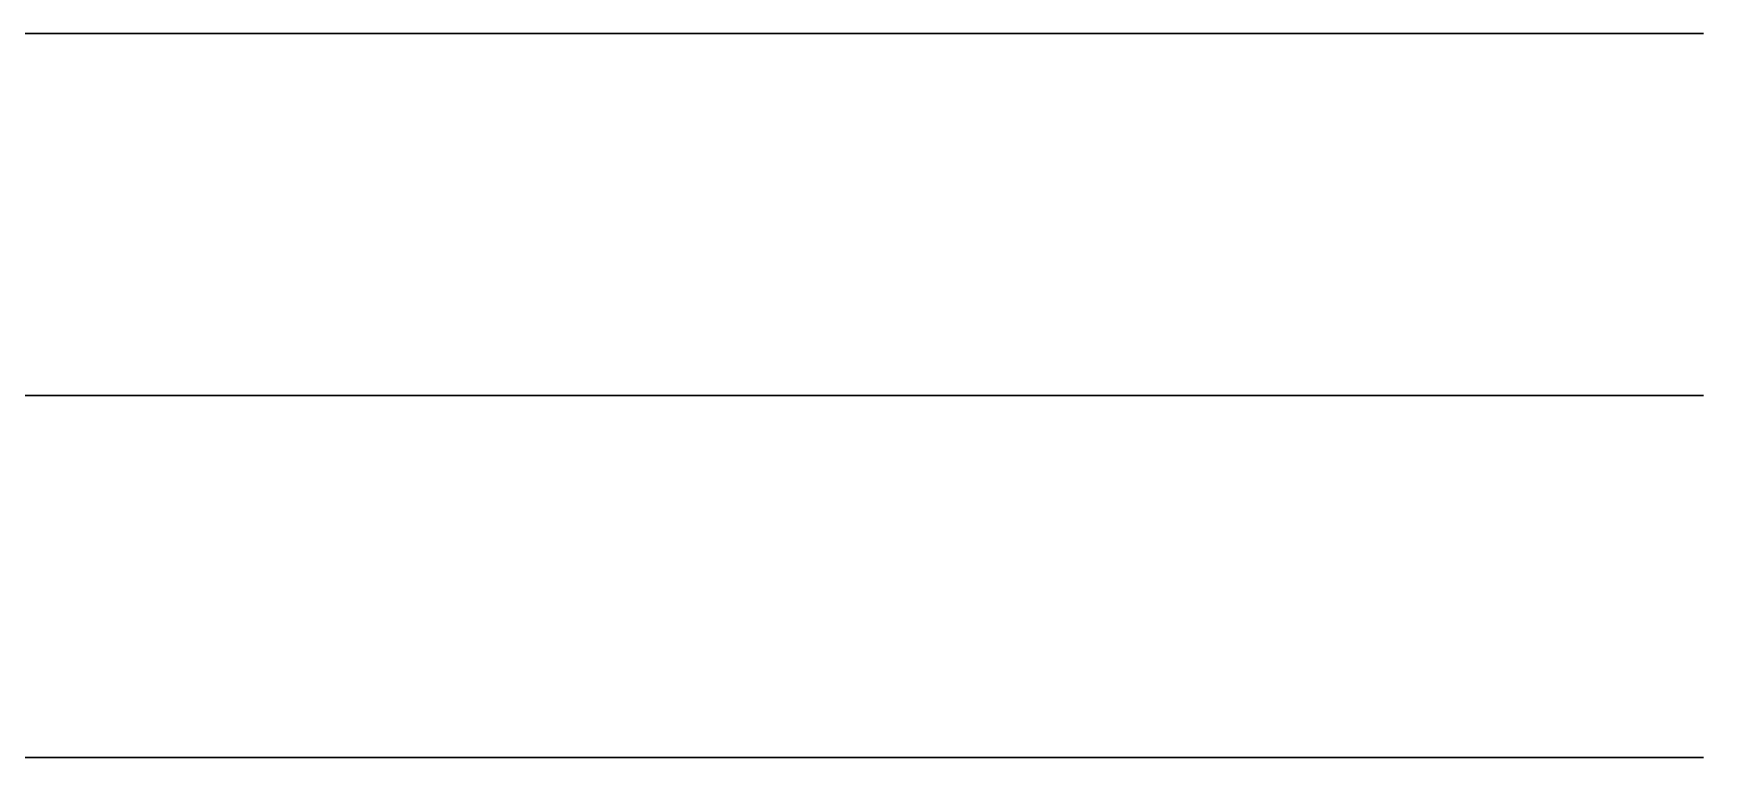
# Model space of a CAD drawing. Header units: metres. Extents: x 350990 to 353010, y 7455300 to 7456700.
# Drawn here: x 352548.3 to 353010, y 7455300 to 7455500 of the extents above; entities that cross this region are included whole.
import ezdxf

# ---------------------------------------------------------------- set-up
doc = ezdxf.new("R2010")
doc.units = ezdxf.units.M

msp = doc.modelspace()

# ---------------------------------------------------------------- linework, layer by layer
at = {"layer": 'BOC_M500N'}
msp.add_polyline3d([(352540, 7455500, 1296.65), (352550, 7455500, 1295.572), (352560, 7455500, 1294.408), (352570, 7455500, 1293.186), (352580, 7455500, 1291.943), (352590, 7455500, 1290.718), (352600, 7455500, 1289.557), (352610, 7455500, 1288.501), (352620, 7455500, 1287.592), (352630, 7455500, 1286.862), (352640, 7455500, 1286.338), (352650, 7455500, 1286.033), (352660, 7455500, 1285.951), (352670, 7455500, 1286.082), (352680, 7455500, 1286.407), (352690, 7455500, 1286.896), (352700, 7455500, 1287.513), (352710, 7455500, 1288.214), (352720, 7455500, 1288.957), (352730, 7455500, 1289.701), (352740, 7455500, 1290.407), (352750, 7455500, 1291.047), (352760, 7455500, 1291.599), (352770, 7455500, 1292.05), (352780, 7455500, 1292.401), (352790, 7455500, 1292.658), (352800, 7455500, 1292.837), (352810, 7455500, 1292.96), (352820, 7455500, 1293.05), (352830, 7455500, 1293.132), (352840, 7455500, 1293.227), (352850, 7455500, 1293.351), (352860, 7455500, 1293.512), (352870, 7455500, 1293.709), (352880, 7455500, 1293.933), (352890, 7455500, 1294.164), (352900, 7455500, 1294.375), (352910, 7455500, 1294.533), (352920, 7455500, 1294.602), (352930, 7455500, 1294.546), (352940, 7455500, 1294.33), (352950, 7455500, 1293.925), (352960, 7455500, 1293.313), (352970, 7455500, 1292.483), (352980, 7455500, 1291.438), (352990, 7455500, 1290.191), (353000, 7455500, 1288.767)], dxfattribs=at)
at = {"layer": 'BOC_M600N'}
msp.add_polyline3d([(352540, 7455400, 1283.764), (352550, 7455400, 1283.729), (352560, 7455400, 1283.754), (352570, 7455400, 1283.81), (352580, 7455400, 1283.863), (352590, 7455400, 1283.879), (352600, 7455400, 1283.822), (352610, 7455400, 1283.659), (352620, 7455400, 1283.367), (352630, 7455400, 1282.93), (352640, 7455400, 1282.342), (352650, 7455400, 1281.613), (352660, 7455400, 1280.759), (352670, 7455400, 1279.811), (352680, 7455400, 1278.807), (352690, 7455400, 1277.792), (352700, 7455400, 1276.814), (352710, 7455400, 1275.92), (352720, 7455400, 1275.156), (352730, 7455400, 1274.558), (352740, 7455400, 1274.158), (352750, 7455400, 1273.974), (352760, 7455400, 1274.013), (352770, 7455400, 1274.273), (352780, 7455400, 1274.738), (352790, 7455400, 1275.386), (352800, 7455400, 1276.186), (352810, 7455400, 1277.104), (352820, 7455400, 1278.102), (352830, 7455400, 1279.148), (352840, 7455400, 1280.209), (352850, 7455400, 1281.259), (352860, 7455400, 1282.279), (352870, 7455400, 1283.257), (352880, 7455400, 1284.187), (352890, 7455400, 1285.07), (352900, 7455400, 1285.909), (352910, 7455400, 1286.711), (352920, 7455400, 1287.479), (352930, 7455400, 1288.218), (352940, 7455400, 1288.924), (352950, 7455400, 1289.589), (352960, 7455400, 1290.197), (352970, 7455400, 1290.724), (352980, 7455400, 1291.14), (352990, 7455400, 1291.409), (353000, 7455400, 1291.493)], dxfattribs=at)
at = {"layer": 'BOC_M700N'}
msp.add_polyline3d([(352540, 7455300, 1280.867), (352550, 7455300, 1281.389), (352560, 7455300, 1281.843), (352570, 7455300, 1282.247), (352580, 7455300, 1282.622), (352590, 7455300, 1282.985), (352600, 7455300, 1283.351), (352610, 7455300, 1283.729), (352620, 7455300, 1284.12), (352630, 7455300, 1284.517), (352640, 7455300, 1284.906), (352650, 7455300, 1285.264), (352660, 7455300, 1285.562), (352670, 7455300, 1285.77), (352680, 7455300, 1285.856), (352690, 7455300, 1285.788), (352700, 7455300, 1285.544), (352710, 7455300, 1285.104), (352720, 7455300, 1284.463), (352730, 7455300, 1283.624), (352740, 7455300, 1282.603), (352750, 7455300, 1281.427), (352760, 7455300, 1280.132), (352770, 7455300, 1278.763), (352780, 7455300, 1277.37), (352790, 7455300, 1276.004), (352800, 7455300, 1274.715), (352810, 7455300, 1273.547), (352820, 7455300, 1272.537), (352830, 7455300, 1271.712), (352840, 7455300, 1271.086), (352850, 7455300, 1270.66), (352860, 7455300, 1270.424), (352870, 7455300, 1270.356), (352880, 7455300, 1270.425), (352890, 7455300, 1270.591), (352900, 7455300, 1270.815), (352910, 7455300, 1271.055), (352920, 7455300, 1271.272), (352930, 7455300, 1271.433), (352940, 7455300, 1271.515), (352950, 7455300, 1271.502), (352960, 7455300, 1271.391), (352970, 7455300, 1271.189), (352980, 7455300, 1270.91), (352990, 7455300, 1270.579), (353000, 7455300, 1270.222)], dxfattribs=at)
at = {"layer": 'BOLC_M500N'}
msp.add_polyline3d([(352540, 7455500, 1270.994), (352550, 7455500, 1267.689), (352560, 7455500, 1264.266), (352570, 7455500, 1260.83), (352580, 7455500, 1257.485), (352590, 7455500, 1254.327), (352600, 7455500, 1251.445), (352610, 7455500, 1248.918), (352620, 7455500, 1246.811), (352630, 7455500, 1245.174), (352640, 7455500, 1244.041), (352650, 7455500, 1243.431), (352660, 7455500, 1243.346), (352670, 7455500, 1243.773), (352680, 7455500, 1244.684), (352690, 7455500, 1246.04), (352700, 7455500, 1247.788), (352710, 7455500, 1249.87), (352720, 7455500, 1252.217), (352730, 7455500, 1254.759), (352740, 7455500, 1257.422), (352750, 7455500, 1260.133), (352760, 7455500, 1262.82), (352770, 7455500, 1265.417), (352780, 7455500, 1267.86), (352790, 7455500, 1270.093), (352800, 7455500, 1272.069), (352810, 7455500, 1273.747), (352820, 7455500, 1275.094), (352830, 7455500, 1276.088), (352840, 7455500, 1276.712), (352850, 7455500, 1276.961), (352860, 7455500, 1276.834), (352870, 7455500, 1276.34), (352880, 7455500, 1275.492), (352890, 7455500, 1274.311), (352900, 7455500, 1272.823), (352910, 7455500, 1271.057), (352920, 7455500, 1269.048), (352930, 7455500, 1266.834), (352940, 7455500, 1264.453), (352950, 7455500, 1261.95), (352960, 7455500, 1259.367), (352970, 7455500, 1256.749), (352980, 7455500, 1254.141), (352990, 7455500, 1251.587), (353000, 7455500, 1249.13)], dxfattribs=at)
at = {"layer": 'BOLC_M600N'}
msp.add_polyline3d([(352540, 7455400, 1256.449), (352550, 7455400, 1253.397), (352560, 7455400, 1250.383), (352570, 7455400, 1247.499), (352580, 7455400, 1244.828), (352590, 7455400, 1242.442), (352600, 7455400, 1240.4), (352610, 7455400, 1238.749), (352620, 7455400, 1237.519), (352630, 7455400, 1236.727), (352640, 7455400, 1236.377), (352650, 7455400, 1236.458), (352660, 7455400, 1236.949), (352670, 7455400, 1237.818), (352680, 7455400, 1239.027), (352690, 7455400, 1240.53), (352700, 7455400, 1242.277), (352710, 7455400, 1244.217), (352720, 7455400, 1246.298), (352730, 7455400, 1248.469), (352740, 7455400, 1250.684), (352750, 7455400, 1252.898), (352760, 7455400, 1255.072), (352770, 7455400, 1257.173), (352780, 7455400, 1259.17), (352790, 7455400, 1261.04), (352800, 7455400, 1262.765), (352810, 7455400, 1264.329), (352820, 7455400, 1265.723), (352830, 7455400, 1266.938), (352840, 7455400, 1267.969), (352850, 7455400, 1268.814), (352860, 7455400, 1269.472), (352870, 7455400, 1269.941), (352880, 7455400, 1270.224), (352890, 7455400, 1270.321), (352900, 7455400, 1270.234), (352910, 7455400, 1269.967), (352920, 7455400, 1269.525), (352930, 7455400, 1268.912), (352940, 7455400, 1268.136), (352950, 7455400, 1267.205), (352960, 7455400, 1266.132), (352970, 7455400, 1264.929), (352980, 7455400, 1263.611), (352990, 7455400, 1262.195), (353000, 7455400, 1260.701)], dxfattribs=at)
at = {"layer": 'BOLC_M700N'}
msp.add_polyline3d([(352540, 7455300, 1244.875), (352550, 7455300, 1243.634), (352560, 7455300, 1242.666), (352570, 7455300, 1241.996), (352580, 7455300, 1241.635), (352590, 7455300, 1241.584), (352600, 7455300, 1241.829), (352610, 7455300, 1242.346), (352620, 7455300, 1243.102), (352630, 7455300, 1244.056), (352640, 7455300, 1245.162), (352650, 7455300, 1246.37), (352660, 7455300, 1247.631), (352670, 7455300, 1248.898), (352680, 7455300, 1250.125), (352690, 7455300, 1251.273), (352700, 7455300, 1252.312), (352710, 7455300, 1253.215), (352720, 7455300, 1253.968), (352730, 7455300, 1254.562), (352740, 7455300, 1254.997), (352750, 7455300, 1255.28), (352760, 7455300, 1255.427), (352770, 7455300, 1255.456), (352780, 7455300, 1255.39), (352790, 7455300, 1255.254), (352800, 7455300, 1255.073), (352810, 7455300, 1254.873), (352820, 7455300, 1254.677), (352830, 7455300, 1254.504), (352840, 7455300, 1254.369), (352850, 7455300, 1254.285), (352860, 7455300, 1254.258), (352870, 7455300, 1254.289), (352880, 7455300, 1254.375), (352890, 7455300, 1254.51), (352900, 7455300, 1254.683), (352910, 7455300, 1254.882), (352920, 7455300, 1255.091), (352930, 7455300, 1255.297), (352940, 7455300, 1255.483), (352950, 7455300, 1255.636), (352960, 7455300, 1255.744), (352970, 7455300, 1255.795), (352980, 7455300, 1255.781), (352990, 7455300, 1255.697), (353000, 7455300, 1255.537)], dxfattribs=at)
at = {"layer": 'BOX_M500N'}
msp.add_polyline3d([(352540, 7455500, 1245.162), (352550, 7455500, 1243.101), (352560, 7455500, 1241.126), (352570, 7455500, 1239.241), (352580, 7455500, 1237.446), (352590, 7455500, 1235.734), (352600, 7455500, 1234.104), (352610, 7455500, 1232.561), (352620, 7455500, 1231.123), (352630, 7455500, 1229.821), (352640, 7455500, 1228.703), (352650, 7455500, 1227.825), (352660, 7455500, 1227.257), (352670, 7455500, 1227.067), (352680, 7455500, 1227.325), (352690, 7455500, 1228.087), (352700, 7455500, 1229.394), (352710, 7455500, 1231.263), (352720, 7455500, 1233.682), (352730, 7455500, 1236.609), (352740, 7455500, 1239.97), (352750, 7455500, 1243.664), (352760, 7455500, 1247.561), (352770, 7455500, 1251.515), (352780, 7455500, 1255.369), (352790, 7455500, 1258.962), (352800, 7455500, 1262.143), (352810, 7455500, 1264.777), (352820, 7455500, 1266.753), (352830, 7455500, 1267.991), (352840, 7455500, 1268.446), (352850, 7455500, 1268.109), (352860, 7455500, 1267.006), (352870, 7455500, 1265.197), (352880, 7455500, 1262.768), (352890, 7455500, 1259.826), (352900, 7455500, 1256.49), (352910, 7455500, 1252.883), (352920, 7455500, 1249.126), (352930, 7455500, 1245.33), (352940, 7455500, 1241.589), (352950, 7455500, 1237.98), (352960, 7455500, 1234.561), (352970, 7455500, 1231.369), (352980, 7455500, 1228.423), (352990, 7455500, 1225.73), (353000, 7455500, 1223.286)], dxfattribs=at)
at = {"layer": 'BOX_M600N'}
msp.add_polyline3d([(352540, 7455400, 1248.318), (352550, 7455400, 1245.272), (352560, 7455400, 1241.951), (352570, 7455400, 1238.424), (352580, 7455400, 1234.755), (352590, 7455400, 1231.008), (352600, 7455400, 1227.246), (352610, 7455400, 1223.535), (352620, 7455400, 1219.949), (352630, 7455400, 1216.564), (352640, 7455400, 1213.467), (352650, 7455400, 1210.75), (352660, 7455400, 1208.505), (352670, 7455400, 1206.826), (352680, 7455400, 1205.797), (352690, 7455400, 1205.488), (352700, 7455400, 1205.95), (352710, 7455400, 1207.207), (352720, 7455400, 1209.25), (352730, 7455400, 1212.035), (352740, 7455400, 1215.484), (352750, 7455400, 1219.479), (352760, 7455400, 1223.873), (352770, 7455400, 1228.493), (352780, 7455400, 1233.149), (352790, 7455400, 1237.644), (352800, 7455400, 1241.785), (352810, 7455400, 1245.397), (352820, 7455400, 1248.328), (352830, 7455400, 1250.466), (352840, 7455400, 1251.741), (352850, 7455400, 1252.13), (352860, 7455400, 1251.66), (352870, 7455400, 1250.408), (352880, 7455400, 1248.489), (352890, 7455400, 1246.056), (352900, 7455400, 1243.286), (352910, 7455400, 1240.366), (352920, 7455400, 1237.486), (352930, 7455400, 1234.821), (352940, 7455400, 1232.526), (352950, 7455400, 1230.72), (352960, 7455400, 1229.486), (352970, 7455400, 1228.859), (352980, 7455400, 1228.836), (352990, 7455400, 1229.368), (353000, 7455400, 1230.372)], dxfattribs=at)
at = {"layer": 'BOX_M700N'}
msp.add_polyline3d([(352540, 7455300, 1235.549), (352550, 7455300, 1232.746), (352560, 7455300, 1230.028), (352570, 7455300, 1227.482), (352580, 7455300, 1225.173), (352590, 7455300, 1223.143), (352600, 7455300, 1221.412), (352610, 7455300, 1219.981), (352620, 7455300, 1218.834), (352630, 7455300, 1217.948), (352640, 7455300, 1217.294), (352650, 7455300, 1216.841), (352660, 7455300, 1216.564), (352670, 7455300, 1216.445), (352680, 7455300, 1216.471), (352690, 7455300, 1216.638), (352700, 7455300, 1216.948), (352710, 7455300, 1217.404), (352720, 7455300, 1218.01), (352730, 7455300, 1218.764), (352740, 7455300, 1219.656), (352750, 7455300, 1220.667), (352760, 7455300, 1221.763), (352770, 7455300, 1222.898), (352780, 7455300, 1224.018), (352790, 7455300, 1225.059), (352800, 7455300, 1225.955), (352810, 7455300, 1226.641), (352820, 7455300, 1227.064), (352830, 7455300, 1227.182), (352840, 7455300, 1226.976), (352850, 7455300, 1226.449), (352860, 7455300, 1225.63), (352870, 7455300, 1224.576), (352880, 7455300, 1223.367), (352890, 7455300, 1222.101), (352900, 7455300, 1220.891), (352910, 7455300, 1219.855), (352920, 7455300, 1219.105), (352930, 7455300, 1218.742), (352940, 7455300, 1218.844), (352950, 7455300, 1219.459), (352960, 7455300, 1220.599), (352970, 7455300, 1222.24), (352980, 7455300, 1224.318), (352990, 7455300, 1226.733), (353000, 7455300, 1229.354)], dxfattribs=at)
at = {"layer": 'PRO_M500N'}
msp.add_polyline3d([(352543.397, 7455500, 1040), (352550, 7455500, 1035.815), (352559.564, 7455500, 1030), (352560, 7455500, 1029.628), (352570, 7455500, 1021.757), (352572.412, 7455500, 1020), (352579.761, 7455500, 1010), (352580, 7455500, 1009.249), (352583.288, 7455500, 1000), (352583.815, 7455500, 990), (352583.107, 7455500, 980), (352582.103, 7455500, 970), (352581.317, 7455500, 960), (352581.045, 7455500, 950), (352581.463, 7455500, 940), (352582.672, 7455500, 930), (352584.724, 7455500, 920), (352587.641, 7455500, 910), (352590, 7455500, 903.906), (352591.775, 7455500, 900), (352597.395, 7455500, 890), (352600, 7455500, 886.07), (352604.871, 7455500, 880), (352610, 7455500, 874.287), (352614.904, 7455500, 870), (352620, 7455500, 865.866), (352629.77, 7455500, 860), (352630, 7455500, 859.866), (352640, 7455500, 856.885), (352650, 7455500, 857.15), (352655.653, 7455500, 860), (352660, 7455500, 863.359), (352664.361, 7455500, 870), (352668.652, 7455500, 880), (352670, 7455500, 884.5), (352671.39, 7455500, 890), (352673.443, 7455500, 900), (352675.349, 7455500, 910), (352677.492, 7455500, 920), (352680, 7455500, 928.53), (352680.62, 7455500, 930), (352688.344, 7455500, 940), (352690, 7455500, 941.115), (352700, 7455500, 942.671), (352710, 7455500, 940.88), (352712.166, 7455500, 940), (352720, 7455500, 937.205), (352730, 7455500, 932.438), (352734.103, 7455500, 930), (352740, 7455500, 926.66), (352750, 7455500, 920.066), (352750.084, 7455500, 920), (352760, 7455500, 912.105), (352762.339, 7455500, 910), (352770, 7455500, 902.71), (352772.517, 7455500, 900), (352780, 7455500, 891.137), (352780.855, 7455500, 890), (352787.307, 7455500, 880), (352790, 7455500, 875.032), (352792.429, 7455500, 870), (352796.222, 7455500, 860), (352799.066, 7455500, 850), (352800, 7455500, 845.105), (352800.88, 7455500, 840), (352801.85, 7455500, 830), (352802.206, 7455500, 820), (352802.083, 7455500, 810), (352801.644, 7455500, 800), (352801.075, 7455500, 790), (352800.606, 7455500, 780), (352800.524, 7455500, 770), (352801.216, 7455500, 760), (352803.245, 7455500, 750), (352807.499, 7455500, 740), (352810, 7455500, 736.502), (352814.458, 7455500, 730), (352820, 7455500, 724.646), (352824.668, 7455500, 720), (352830, 7455500, 716.038), (352837.879, 7455500, 710), (352840, 7455500, 708.688), (352850, 7455500, 702.093), (352853.044, 7455500, 700), (352860, 7455500, 695.803), (352869.167, 7455500, 690), (352870, 7455500, 689.517), (352880, 7455500, 683.322), (352885.082, 7455500, 680), (352890, 7455500, 676.889), (352900, 7455500, 670.112), (352900.159, 7455500, 670), (352910, 7455500, 662.969), (352913.886, 7455500, 660), (352920, 7455500, 655.149), (352926.066, 7455500, 650), (352930, 7455500, 646.472), (352936.791, 7455500, 640), (352940, 7455500, 636.739), (352946.327, 7455500, 630), (352950, 7455500, 625.83), (352954.993, 7455500, 620), (352960, 7455500, 613.846), (352963.113, 7455500, 610), (352970, 7455500, 601.254), (352971.008, 7455500, 600), (352979.141, 7455500, 590), (352980, 7455500, 588.97), (352987.948, 7455500, 580), (352990, 7455500, 577.782), (352997.89, 7455500, 570), (353000, 7455500, 568.043), (353009.329, 7455500, 560), (353009.704, 7455500, 550), (353009.815, 7455500, 540), (353009.868, 7455500, 530), (353009.898, 7455500, 520), (353009.917, 7455500, 510), (353009.931, 7455500, 500), (353009.94, 7455500, 490), (353009.947, 7455500, 480), (353009.953, 7455500, 470), (353009.957, 7455500, 460), (353009.961, 7455500, 450), (353009.963, 7455500, 440), (353009.966, 7455500, 430), (353009.967, 7455500, 420), (353009.969, 7455500, 410), (353009.97, 7455500, 400), (353009.971, 7455500, 390), (353009.972, 7455500, 380), (353009.973, 7455500, 370), (353009.973, 7455500, 360), (353009.974, 7455500, 350), (353009.974, 7455500, 340), (353009.975, 7455500, 330), (353009.975, 7455500, 320), (353009.976, 7455500, 310), (353009.976, 7455500, 300), (353000, 7455500, 290.024), (352990, 7455500, 290.023), (352980, 7455500, 290.023), (352970, 7455500, 290.023), (352960, 7455500, 290.022), (352950, 7455500, 290.023), (352940, 7455500, 290.023), (352930, 7455500, 290.023), (352920, 7455500, 290.024), (352910, 7455500, 290.024), (352900, 7455500, 290.025), (352890, 7455500, 290.025), (352880, 7455500, 290.026), (352870, 7455500, 290.026), (352860, 7455500, 290.026), (352850, 7455500, 290.027), (352840, 7455500, 290.026), (352830, 7455500, 290.026), (352820, 7455500, 290.026), (352810, 7455500, 290.025), (352800, 7455500, 290.025), (352790, 7455500, 290.024), (352780, 7455500, 290.024), (352770, 7455500, 290.023), (352760, 7455500, 290.023), (352750, 7455500, 290.023), (352740, 7455500, 290.022), (352730, 7455500, 290.022), (352720, 7455500, 290.022), (352710, 7455500, 290.022), (352700, 7455500, 290.022), (352690, 7455500, 290.022), (352680, 7455500, 290.022), (352670, 7455500, 290.022), (352660, 7455500, 290.021), (352650, 7455500, 290.021), (352640, 7455500, 290.021), (352630, 7455500, 290.021), (352620, 7455500, 290.02), (352610, 7455500, 290.02), (352600, 7455500, 290.019), (352590, 7455500, 290.019), (352580, 7455500, 290.018), (352570, 7455500, 290.018), (352560, 7455500, 290.017), (352550, 7455500, 290.017), (352540, 7455500, 290.017)], dxfattribs=at)
at = {"layer": 'PRO_M600N'}
msp.add_polyline3d([(352540, 7455400, 816.707), (352550, 7455400, 811.383), (352552.51, 7455400, 810), (352560, 7455400, 806.192), (352570, 7455400, 800.922), (352571.689, 7455400, 800), (352580, 7455400, 795.624), (352590, 7455400, 790.098), (352590.173, 7455400, 790), (352600, 7455400, 784.402), (352607.329, 7455400, 780), (352610, 7455400, 778.336), (352620, 7455400, 771.86), (352622.793, 7455400, 770), (352630, 7455400, 764.813), (352636.41, 7455400, 760), (352640, 7455400, 757.022), (352648.217, 7455400, 750), (352650, 7455400, 748.288), (352658.551, 7455400, 740), (352660, 7455400, 738.409), (352667.795, 7455400, 730), (352670, 7455400, 727.317), (352676.334, 7455400, 720), (352680, 7455400, 715.32), (352684.58, 7455400, 710), (352690, 7455400, 703.287), (352693.081, 7455400, 700), (352700, 7455400, 692.474), (352702.848, 7455400, 690), (352710, 7455400, 683.936), (352716.536, 7455400, 680), (352720, 7455400, 678.028), (352730, 7455400, 674.946), (352740, 7455400, 674.356), (352750, 7455400, 675.942), (352760, 7455400, 679.039), (352762.506, 7455400, 680), (352770, 7455400, 683.081), (352780, 7455400, 686.834), (352790, 7455400, 689.432), (352794.991, 7455400, 690), (352800, 7455400, 690.568), (352810, 7455400, 690.059), (352810.266, 7455400, 690), (352820, 7455400, 688.136), (352830, 7455400, 684.921), (352840, 7455400, 680.539), (352840.955, 7455400, 680), (352850, 7455400, 675.139), (352857.828, 7455400, 670), (352860, 7455400, 668.589), (352870, 7455400, 660.727), (352870.793, 7455400, 660), (352880, 7455400, 651.146), (352881.03, 7455400, 650), (352889.37, 7455400, 640), (352890, 7455400, 639.189), (352896.232, 7455400, 630), (352900, 7455400, 623.889), (352902.147, 7455400, 620), (352907.291, 7455400, 610), (352910, 7455400, 604.445), (352911.997, 7455400, 600), (352916.4, 7455400, 590), (352920, 7455400, 581.833), (352920.769, 7455400, 580), (352925.158, 7455400, 570), (352929.831, 7455400, 560), (352930, 7455400, 559.668), (352934.854, 7455400, 550), (352940, 7455400, 540.827), (352940.47, 7455400, 540), (352946.818, 7455400, 530), (352950, 7455400, 525.567), (352954.154, 7455400, 520), (352960, 7455400, 513.033), (352962.696, 7455400, 510), (352970, 7455400, 502.582), (352972.733, 7455400, 500), (352980, 7455400, 493.679), (352984.595, 7455400, 490), (352990, 7455400, 485.922), (352998.561, 7455400, 480), (353000, 7455400, 479.038), (353009.643, 7455400, 470), (353009.829, 7455400, 460), (353009.887, 7455400, 450), (353009.916, 7455400, 440), (353009.932, 7455400, 430), (353009.943, 7455400, 420), (353009.95, 7455400, 410), (353009.956, 7455400, 400), (353009.959, 7455400, 390), (353009.962, 7455400, 380), (353009.965, 7455400, 370), (353009.967, 7455400, 360), (353009.968, 7455400, 350), (353009.969, 7455400, 340), (353009.97, 7455400, 330), (353009.971, 7455400, 320), (353009.971, 7455400, 310), (353009.972, 7455400, 300), (353000, 7455400, 290.028), (352990, 7455400, 290.027), (352980, 7455400, 290.027), (352970, 7455400, 290.027), (352960, 7455400, 290.027), (352950, 7455400, 290.027), (352940, 7455400, 290.027), (352930, 7455400, 290.028), (352920, 7455400, 290.029), (352910, 7455400, 290.03), (352900, 7455400, 290.031), (352890, 7455400, 290.032), (352880, 7455400, 290.032), (352870, 7455400, 290.033), (352860, 7455400, 290.034), (352850, 7455400, 290.034), (352840, 7455400, 290.034), (352830, 7455400, 290.033), (352820, 7455400, 290.032), (352810, 7455400, 290.032), (352800, 7455400, 290.031), (352790, 7455400, 290.03), (352780, 7455400, 290.029), (352770, 7455400, 290.028), (352760, 7455400, 290.027), (352750, 7455400, 290.026), (352740, 7455400, 290.026), (352730, 7455400, 290.025), (352720, 7455400, 290.025), (352710, 7455400, 290.024), (352700, 7455400, 290.024), (352690, 7455400, 290.023), (352680, 7455400, 290.023), (352670, 7455400, 290.022), (352660, 7455400, 290.022), (352650, 7455400, 290.022), (352640, 7455400, 290.021), (352630, 7455400, 290.02), (352620, 7455400, 290.02), (352610, 7455400, 290.019), (352600, 7455400, 290.019), (352590, 7455400, 290.018), (352580, 7455400, 290.018), (352570, 7455400, 290.017), (352560, 7455400, 290.017), (352550, 7455400, 290.017), (352540, 7455400, 290.016)], dxfattribs=at)
at = {"layer": 'PRO_M700N'}
msp.add_polyline3d([(352540, 7455300, 747.611), (352550, 7455300, 746.474), (352560, 7455300, 744.795), (352570, 7455300, 742.466), (352578.058, 7455300, 740), (352580, 7455300, 739.36), (352590, 7455300, 735.265), (352600, 7455300, 730.235), (352600.407, 7455300, 730), (352610, 7455300, 723.857), (352615.266, 7455300, 720), (352620, 7455300, 716.129), (352626.827, 7455300, 710), (352630, 7455300, 706.824), (352636.462, 7455300, 700), (352640, 7455300, 695.889), (352644.996, 7455300, 690), (352650, 7455300, 683.669), (352652.974, 7455300, 680), (352660, 7455300, 670.994), (352660.829, 7455300, 670), (352669.118, 7455300, 660), (352670, 7455300, 658.95), (352678.45, 7455300, 650), (352680, 7455300, 648.413), (352689.649, 7455300, 640), (352690, 7455300, 639.706), (352700, 7455300, 632.887), (352705.591, 7455300, 630), (352710, 7455300, 627.774), (352720, 7455300, 624.341), (352730, 7455300, 622.52), (352740, 7455300, 622.372), (352750, 7455300, 623.952), (352760, 7455300, 627.234), (352765.945, 7455300, 630), (352770, 7455300, 632.068), (352780, 7455300, 637.911), (352783.67, 7455300, 640), (352790, 7455300, 643.822), (352800, 7455300, 648.481), (352806.61, 7455300, 650), (352810, 7455300, 650.776), (352819.288, 7455300, 650), (352820, 7455300, 649.94), (352830, 7455300, 645.369), (352836.109, 7455300, 640), (352840, 7455300, 636.247), (352844.208, 7455300, 630), (352850, 7455300, 620.092), (352850.039, 7455300, 620), (352853.803, 7455300, 610), (352857.055, 7455300, 600), (352859.942, 7455300, 590), (352860, 7455300, 589.785), (352862.108, 7455300, 580), (352864.202, 7455300, 570), (352866.362, 7455300, 560), (352868.735, 7455300, 550), (352870, 7455300, 545.295), (352871.253, 7455300, 540), (352874.082, 7455300, 530), (352877.737, 7455300, 520), (352880, 7455300, 515.151), (352882.257, 7455300, 510), (352888.071, 7455300, 500), (352890, 7455300, 497.436), (352895.464, 7455300, 490), (352900, 7455300, 485.259), (352904.996, 7455300, 480), (352910, 7455300, 475.751), (352916.782, 7455300, 470), (352920, 7455300, 467.699), (352930, 7455300, 460.5), (352930.675, 7455300, 460), (352940, 7455300, 453.812), (352945.744, 7455300, 450), (352950, 7455300, 447.383), (352960, 7455300, 441.102), (352961.71, 7455300, 440), (352970, 7455300, 434.816), (352977.613, 7455300, 430), (352980, 7455300, 428.492), (352990, 7455300, 422.012), (352993.071, 7455300, 420), (353000, 7455300, 415.288), (353009.462, 7455300, 410), (353009.8, 7455300, 400), (353009.874, 7455300, 390), (353009.905, 7455300, 380), (353009.922, 7455300, 370), (353009.933, 7455300, 360), (353009.94, 7455300, 350), (353009.944, 7455300, 340), (353009.948, 7455300, 330), (353009.95, 7455300, 320), (353009.951, 7455300, 310), (353009.952, 7455300, 300), (353000, 7455300, 290.048), (352990, 7455300, 290.045), (352980, 7455300, 290.043), (352970, 7455300, 290.042), (352960, 7455300, 290.041), (352950, 7455300, 290.041), (352940, 7455300, 290.041), (352930, 7455300, 290.042), (352920, 7455300, 290.043), (352910, 7455300, 290.044), (352900, 7455300, 290.045), (352890, 7455300, 290.046), (352880, 7455300, 290.047), (352870, 7455300, 290.047), (352860, 7455300, 290.047), (352850, 7455300, 290.047), (352840, 7455300, 290.045), (352830, 7455300, 290.044), (352820, 7455300, 290.042), (352810, 7455300, 290.04), (352800, 7455300, 290.038), (352790, 7455300, 290.036), (352780, 7455300, 290.035), (352770, 7455300, 290.033), (352760, 7455300, 290.032), (352750, 7455300, 290.03), (352740, 7455300, 290.029), (352730, 7455300, 290.028), (352720, 7455300, 290.027), (352710, 7455300, 290.027), (352700, 7455300, 290.026), (352690, 7455300, 290.025), (352680, 7455300, 290.024), (352670, 7455300, 290.024), (352660, 7455300, 290.023), (352650, 7455300, 290.022), (352640, 7455300, 290.021), (352630, 7455300, 290.02), (352620, 7455300, 290.02), (352610, 7455300, 290.019), (352600, 7455300, 290.018), (352590, 7455300, 290.018), (352580, 7455300, 290.017), (352570, 7455300, 290.017), (352560, 7455300, 290.016), (352550, 7455300, 290.016), (352540, 7455300, 290.016)], dxfattribs=at)
at = {"layer": 'TOH_M500N'}
msp.add_polyline3d([(352540, 7455500, 1217.835), (352550, 7455500, 1217.014), (352560, 7455500, 1215.842), (352570, 7455500, 1214.26), (352580, 7455500, 1212.236), (352590, 7455500, 1209.772), (352600, 7455500, 1206.912), (352610, 7455500, 1203.737), (352620, 7455500, 1200.371), (352630, 7455500, 1196.971), (352640, 7455500, 1193.718), (352650, 7455500, 1190.806), (352660, 7455500, 1188.427), (352670, 7455500, 1186.76), (352680, 7455500, 1185.952), (352690, 7455500, 1186.105), (352700, 7455500, 1187.27), (352710, 7455500, 1189.437), (352720, 7455500, 1192.532), (352730, 7455500, 1196.419), (352740, 7455500, 1200.912), (352750, 7455500, 1205.777), (352760, 7455500, 1210.755), (352770, 7455500, 1215.574), (352780, 7455500, 1219.966), (352790, 7455500, 1223.691), (352800, 7455500, 1226.549), (352810, 7455500, 1228.393), (352820, 7455500, 1229.143), (352830, 7455500, 1228.785), (352840, 7455500, 1227.38), (352850, 7455500, 1225.048), (352860, 7455500, 1221.969), (352870, 7455500, 1218.361), (352880, 7455500, 1214.466), (352890, 7455500, 1210.535), (352900, 7455500, 1206.804), (352910, 7455500, 1203.478), (352920, 7455500, 1200.72), (352930, 7455500, 1198.634), (352940, 7455500, 1197.265), (352950, 7455500, 1196.592), (352960, 7455500, 1196.535), (352970, 7455500, 1196.961), (352980, 7455500, 1197.699), (352990, 7455500, 1198.554), (353000, 7455500, 1199.324)], dxfattribs=at)
at = {"layer": 'TOH_M600N'}
msp.add_polyline3d([(352540, 7455400, 1209.871), (352550, 7455400, 1207.757), (352560, 7455400, 1205.485), (352570, 7455400, 1203.075), (352580, 7455400, 1200.543), (352590, 7455400, 1197.912), (352600, 7455400, 1195.209), (352610, 7455400, 1192.476), (352620, 7455400, 1189.767), (352630, 7455400, 1187.148), (352640, 7455400, 1184.703), (352650, 7455400, 1182.521), (352660, 7455400, 1180.699), (352670, 7455400, 1179.333), (352680, 7455400, 1178.507), (352690, 7455400, 1178.292), (352700, 7455400, 1178.734), (352710, 7455400, 1179.847), (352720, 7455400, 1181.611), (352730, 7455400, 1183.969), (352740, 7455400, 1186.825), (352750, 7455400, 1190.05), (352760, 7455400, 1193.487), (352770, 7455400, 1196.958), (352780, 7455400, 1200.277), (352790, 7455400, 1203.256), (352800, 7455400, 1205.726), (352810, 7455400, 1207.541), (352820, 7455400, 1208.592), (352830, 7455400, 1208.811), (352840, 7455400, 1208.182), (352850, 7455400, 1206.74), (352860, 7455400, 1204.566), (352870, 7455400, 1201.788), (352880, 7455400, 1198.567), (352890, 7455400, 1195.092), (352900, 7455400, 1191.561), (352910, 7455400, 1188.172), (352920, 7455400, 1185.108), (352930, 7455400, 1182.526), (352940, 7455400, 1180.546), (352950, 7455400, 1179.244), (352960, 7455400, 1178.65), (352970, 7455400, 1178.744), (352980, 7455400, 1179.462), (352990, 7455400, 1180.7), (353000, 7455400, 1182.327)], dxfattribs=at)
at = {"layer": 'TOH_M700N'}
msp.add_polyline3d([(352540, 7455300, 1213.847), (352550, 7455300, 1212.967), (352560, 7455300, 1212.02), (352570, 7455300, 1211.074), (352580, 7455300, 1210.179), (352590, 7455300, 1209.362), (352600, 7455300, 1208.628), (352610, 7455300, 1207.96), (352620, 7455300, 1207.332), (352630, 7455300, 1206.704), (352640, 7455300, 1206.037), (352650, 7455300, 1205.295), (352660, 7455300, 1204.45), (352670, 7455300, 1203.49), (352680, 7455300, 1202.417), (352690, 7455300, 1201.249), (352700, 7455300, 1200.02), (352710, 7455300, 1198.776), (352720, 7455300, 1197.569), (352730, 7455300, 1196.454), (352740, 7455300, 1195.482), (352750, 7455300, 1194.693), (352760, 7455300, 1194.112), (352770, 7455300, 1193.748), (352780, 7455300, 1193.586), (352790, 7455300, 1193.593), (352800, 7455300, 1193.719), (352810, 7455300, 1193.897), (352820, 7455300, 1194.053), (352830, 7455300, 1194.109), (352840, 7455300, 1193.993), (352850, 7455300, 1193.644), (352860, 7455300, 1193.017), (352870, 7455300, 1192.09), (352880, 7455300, 1190.865), (352890, 7455300, 1189.371), (352900, 7455300, 1187.661), (352910, 7455300, 1185.809), (352920, 7455300, 1183.907), (352930, 7455300, 1182.054), (352940, 7455300, 1180.354), (352950, 7455300, 1178.904), (352960, 7455300, 1177.788), (352970, 7455300, 1177.072), (352980, 7455300, 1176.797), (352990, 7455300, 1176.975), (353000, 7455300, 1177.591)], dxfattribs=at)
at = {"layer": 'TOPO_M500N'}
msp.add_polyline3d([(352540, 7455500, 1302.844), (352550, 7455500, 1302.083), (352560, 7455500, 1301.286), (352570, 7455500, 1300.469), (352580, 7455500, 1299.647), (352590, 7455500, 1298.833), (352600, 7455500, 1298.043), (352610, 7455500, 1297.291), (352620, 7455500, 1296.589), (352630, 7455500, 1295.95), (352640, 7455500, 1295.384), (352650, 7455500, 1294.9), (352660, 7455500, 1294.505), (352670, 7455500, 1294.206), (352680, 7455500, 1294.006), (352690, 7455500, 1293.907), (352700, 7455500, 1293.91), (352710, 7455500, 1294.011), (352720, 7455500, 1294.207), (352730, 7455500, 1294.492), (352740, 7455500, 1294.86), (352750, 7455500, 1295.301), (352760, 7455500, 1295.804), (352770, 7455500, 1296.359), (352780, 7455500, 1296.954), (352790, 7455500, 1297.574), (352800, 7455500, 1298.207), (352810, 7455500, 1298.839), (352820, 7455500, 1299.455), (352830, 7455500, 1300.044), (352840, 7455500, 1300.591), (352850, 7455500, 1301.084), (352860, 7455500, 1301.512), (352870, 7455500, 1301.864), (352880, 7455500, 1302.132), (352890, 7455500, 1302.308), (352900, 7455500, 1302.385), (352910, 7455500, 1302.359), (352920, 7455500, 1302.227), (352930, 7455500, 1301.988), (352940, 7455500, 1301.641), (352950, 7455500, 1301.189), (352960, 7455500, 1300.634), (352970, 7455500, 1299.981), (352980, 7455500, 1299.236), (352990, 7455500, 1298.406), (353000, 7455500, 1297.498)], dxfattribs=at)
at = {"layer": 'TOPO_M600N'}
msp.add_polyline3d([(352540, 7455400, 1292.17), (352550, 7455400, 1291.945), (352560, 7455400, 1291.629), (352570, 7455400, 1291.228), (352580, 7455400, 1290.748), (352590, 7455400, 1290.201), (352600, 7455400, 1289.596), (352610, 7455400, 1288.948), (352620, 7455400, 1288.268), (352630, 7455400, 1287.573), (352640, 7455400, 1286.876), (352650, 7455400, 1286.193), (352660, 7455400, 1285.539), (352670, 7455400, 1284.929), (352680, 7455400, 1284.376), (352690, 7455400, 1283.894), (352700, 7455400, 1283.494), (352710, 7455400, 1283.187), (352720, 7455400, 1282.982), (352730, 7455400, 1282.884), (352740, 7455400, 1282.9), (352750, 7455400, 1283.031), (352760, 7455400, 1283.278), (352770, 7455400, 1283.638), (352780, 7455400, 1284.108), (352790, 7455400, 1284.682), (352800, 7455400, 1285.35), (352810, 7455400, 1286.102), (352820, 7455400, 1286.926), (352830, 7455400, 1287.808), (352840, 7455400, 1288.732), (352850, 7455400, 1289.682), (352860, 7455400, 1290.641), (352870, 7455400, 1291.59), (352880, 7455400, 1292.511), (352890, 7455400, 1293.386), (352900, 7455400, 1294.198), (352910, 7455400, 1294.928), (352920, 7455400, 1295.561), (352930, 7455400, 1296.081), (352940, 7455400, 1296.476), (352950, 7455400, 1296.734), (352960, 7455400, 1296.844), (352970, 7455400, 1296.799), (352980, 7455400, 1296.594), (352990, 7455400, 1296.225), (353000, 7455400, 1295.693)], dxfattribs=at)
at = {"layer": 'TOPO_M700N'}
msp.add_polyline3d([(352540, 7455300, 1287.138), (352550, 7455300, 1288.308), (352560, 7455300, 1289.404), (352570, 7455300, 1290.409), (352580, 7455300, 1291.306), (352590, 7455300, 1292.08), (352600, 7455300, 1292.721), (352610, 7455300, 1293.218), (352620, 7455300, 1293.565), (352630, 7455300, 1293.756), (352640, 7455300, 1293.79), (352650, 7455300, 1293.667), (352660, 7455300, 1293.392), (352670, 7455300, 1292.969), (352680, 7455300, 1292.408), (352690, 7455300, 1291.718), (352700, 7455300, 1290.912), (352710, 7455300, 1290.005), (352720, 7455300, 1289.011), (352730, 7455300, 1287.947), (352740, 7455300, 1286.831), (352750, 7455300, 1285.681), (352760, 7455300, 1284.515), (352770, 7455300, 1283.351), (352780, 7455300, 1282.207), (352790, 7455300, 1281.101), (352800, 7455300, 1280.047), (352810, 7455300, 1279.06), (352820, 7455300, 1278.153), (352830, 7455300, 1277.338), (352840, 7455300, 1276.623), (352850, 7455300, 1276.016), (352860, 7455300, 1275.522), (352870, 7455300, 1275.144), (352880, 7455300, 1274.882), (352890, 7455300, 1274.734), (352900, 7455300, 1274.696), (352910, 7455300, 1274.764), (352920, 7455300, 1274.928), (352930, 7455300, 1275.179), (352940, 7455300, 1275.507), (352950, 7455300, 1275.899), (352960, 7455300, 1276.341), (352970, 7455300, 1276.82), (352980, 7455300, 1277.32), (352990, 7455300, 1277.828), (353000, 7455300, 1278.327)], dxfattribs=at)

doc.saveas('drawing.dxf')
